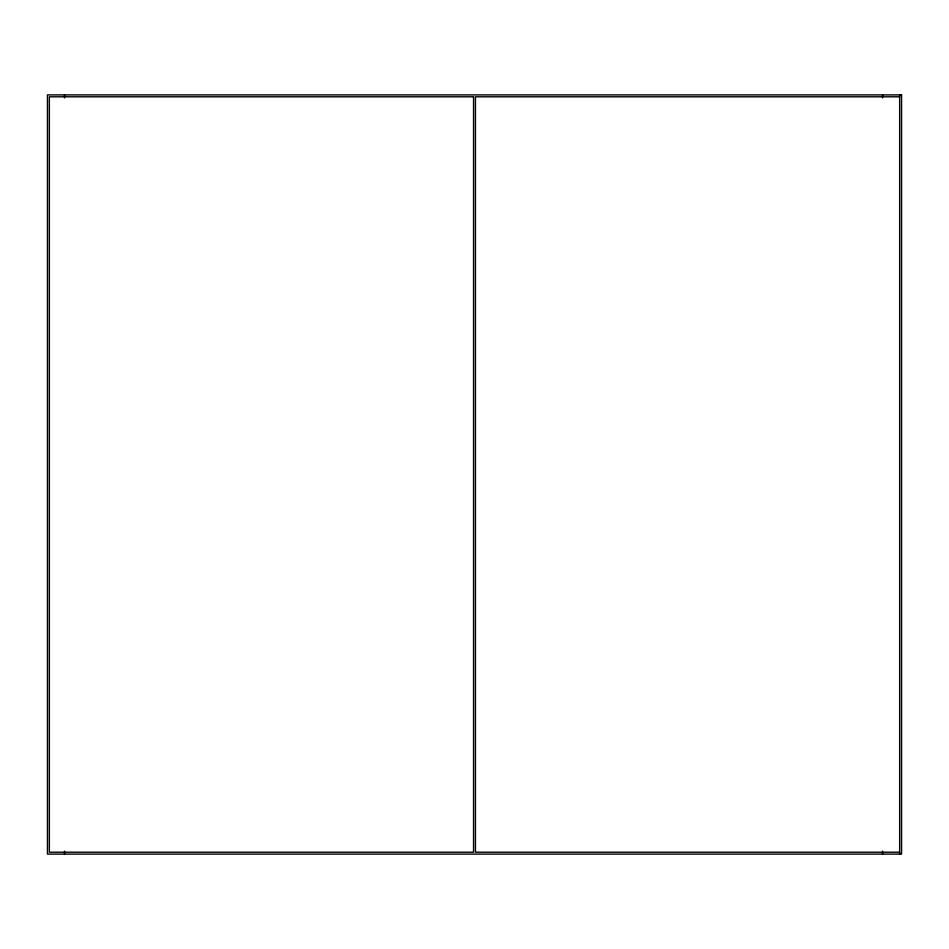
<?xml version="1.0" encoding="UTF-8"?>
<svg xmlns="http://www.w3.org/2000/svg" width="949" height="949" viewBox="0 0 949 949"><rect width="100%" height="100%" fill="white"/><g stroke="black" fill="none" stroke-linecap="round" stroke-linejoin="round"><path stroke-width="1.42" d="M899.652 96.798L475.449 96.798L475.449 852.202L899.652 852.202M899.652 94.9L899.652 854.1M882.57 94.9L882.57 97.866M882.57 851.134L882.57 854.1M64.532 94.9L64.532 97.866M64.532 851.134L64.532 854.1M901.55 94.9L47.45 94.9L47.45 854.1L901.55 854.1L901.55 94.9M473.551 96.798L49.348 96.798L49.348 852.202L473.551 852.202L473.551 96.798"/></g></svg>
